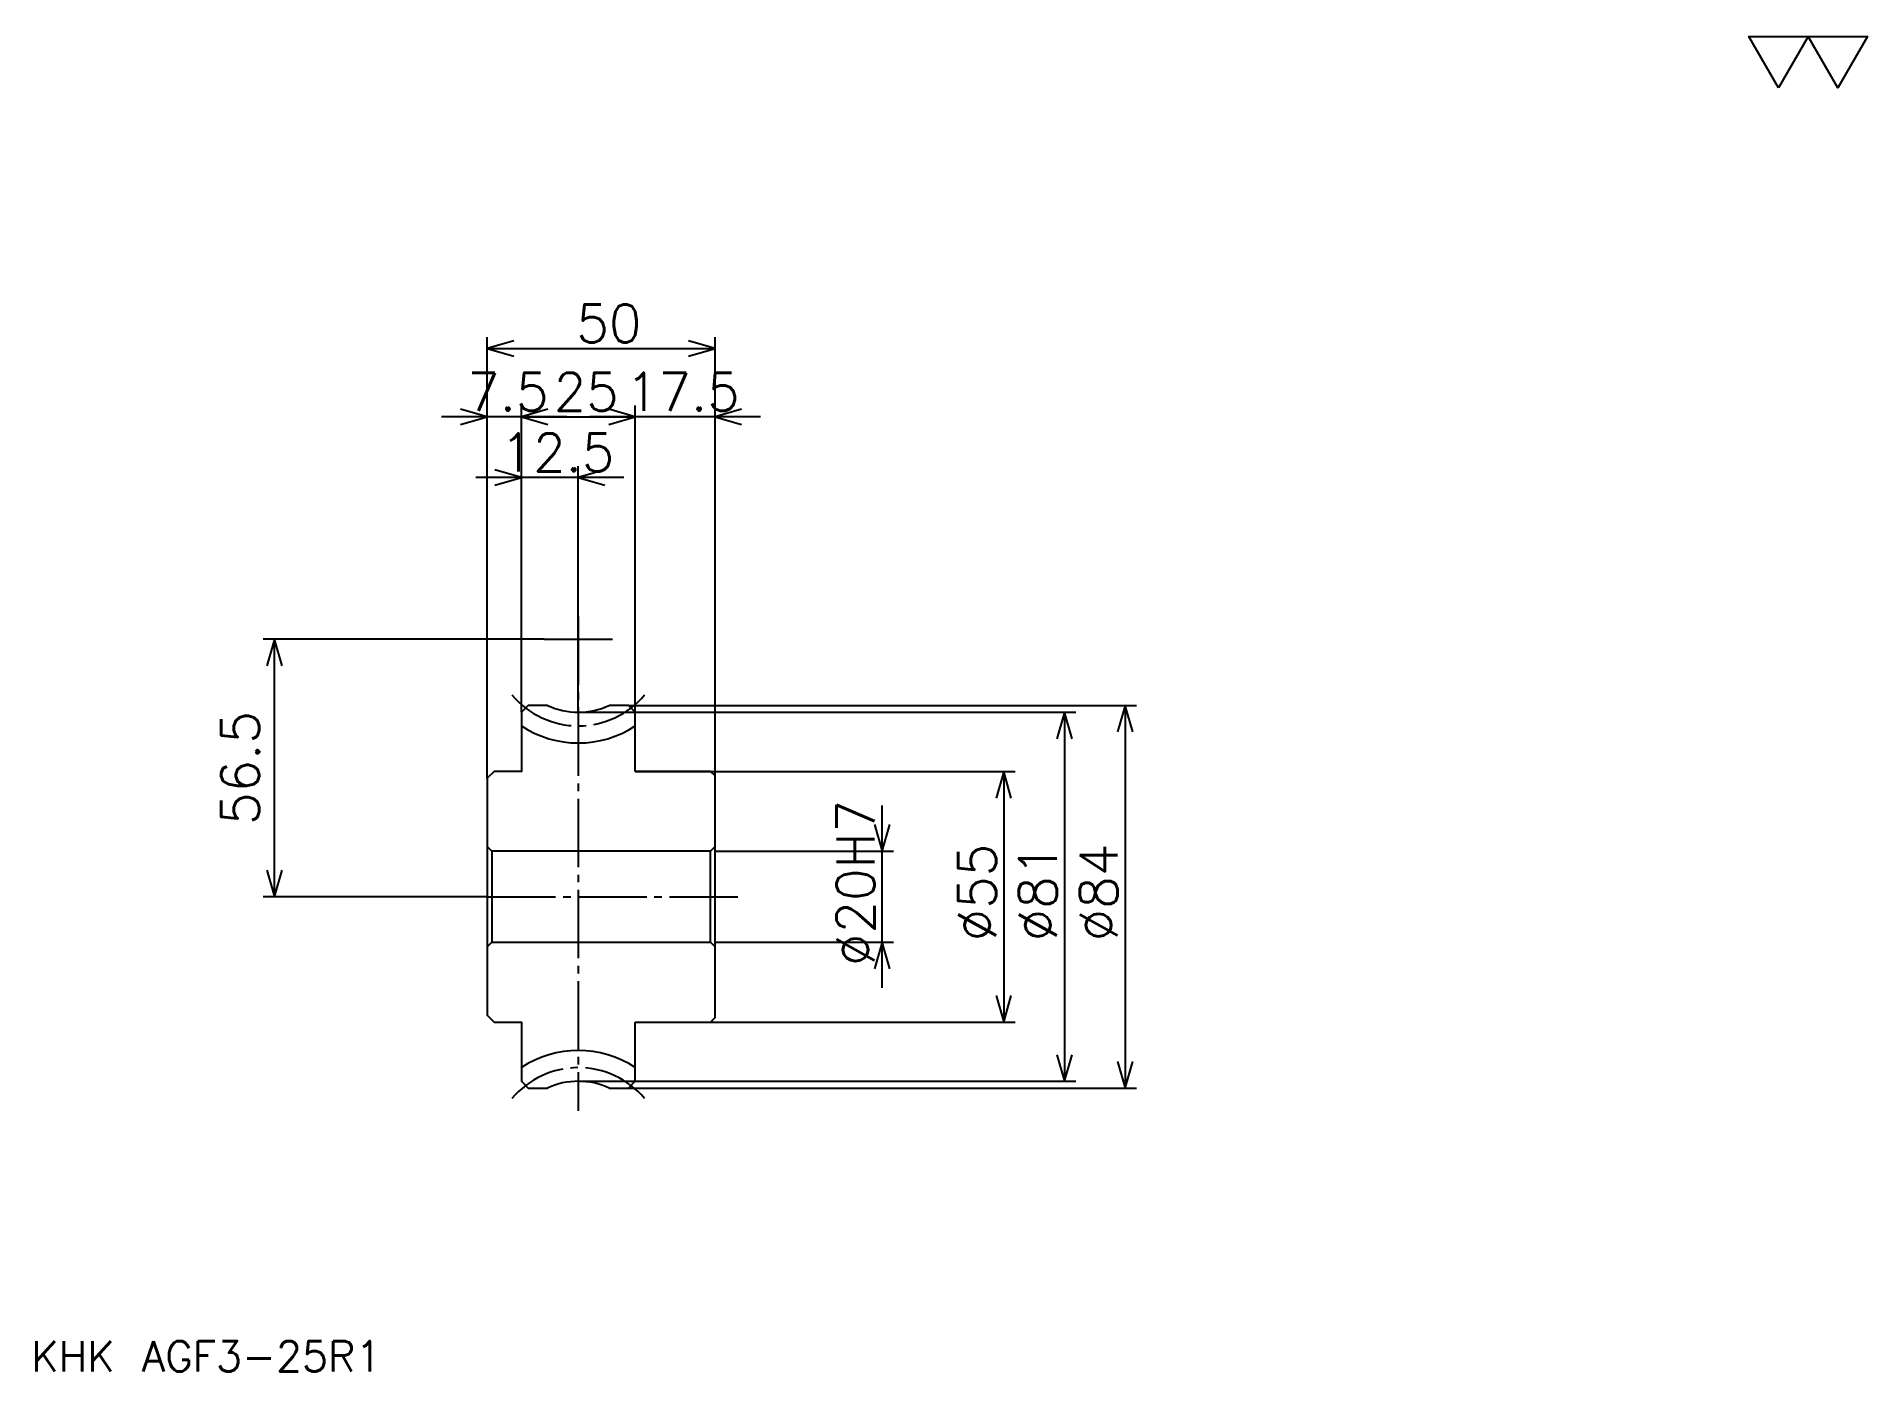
# Model space of a CAD drawing. Extents: x 18 to 420, y 18 to 311.
import ezdxf

# ---------------------------------------------------------------- set-up
doc = ezdxf.new("R2010")
doc.units = 0
doc.linetypes.add('DASHDOT', pattern=[20.000001, 15, -1.666667, 1.666667, -1.666667])
doc.layers.get('0').update_dxf_attribs({"linetype": 'CONTINUOUS'})
doc.layers.add('DASHDOT', color=6, linetype='DASHDOT')
doc.styles.add('KANJI', font='TXT', dxfattribs={"bigfont": 'BIGFONT'})

msp = doc.modelspace()

# ---------------------------------------------------------------- linework, layer by layer
at = {"color": 5}
for p, q in [((116.666672, 164.5), (116.666672, 245.333344)), ((166.666672, 150), (166.666672, 245.333344)), ((116.666672, 242.833344), (166.666672, 242.833344)), ((124.166672, 164.5), (124.166672, 230.333328)), ((149.166672, 164.5), (149.166672, 230.333328)), ((134.166672, 227.833328), (106.666672, 227.833328)), ((124.166672, 227.833328), (149.166672, 227.833328)), ((176.666672, 227.833328), (139.166672, 227.833328)), ((136.666672, 163), (136.666672, 217)), ((146.666672, 214.5), (114.166672, 214.5)), ((129.166672, 179), (67.5, 179)), ((70, 122.5), (70, 179)), ((116.666672, 148.5), (116.666672, 164.5)), ((124.166672, 163), (124.166672, 164.5)), ((136.666672, 163), (166.666672, 163)), ((147.666672, 164.5), (166.666672, 164.5)), ((149.166672, 163), (149.166672, 164.5)), ((166.666672, 164.5), (259.166687, 164.5)), ((166.666672, 149), (166.666672, 164.5)), ((166.666672, 163), (245.833328, 163)), ((243.333344, 163), (243.333344, 82)), ((256.666687, 164.5), (256.666687, 80.5)), ((149.166672, 150), (166.666672, 150)), ((166.666672, 150), (232.5, 150)), ((230, 150), (230, 95)), ((203.333344, 102.5), (203.333344, 142.5)), ((166.666672, 132.5), (205.833344, 132.5)), ((116.666672, 122.5), (67.5, 122.5)), ((166.666672, 112.5), (205.833344, 112.5)), ((149.166672, 95), (166.666672, 95)), ((166.666672, 95), (232.5, 95)), ((136.666672, 82), (166.666672, 82)), ((147.666672, 80.5), (166.666672, 80.5)), ((166.666672, 82), (245.833328, 82)), ((166.666672, 80.5), (259.166687, 80.5))]:
    msp.add_line(p, q, dxfattribs=at)
at = {"color": 4}
for p, q in [((166.666672, 133.5), (165.666672, 132.5)), ((116.666672, 111.5), (117.666672, 112.5)), ((166.666672, 111.5), (165.666672, 112.5))]:
    msp.add_line(p, q, dxfattribs=at)
at = {"color": 7}
msp.add_lwpolyline([(400, 300), (393.5, 311.266663), (419.5, 311.266663), (413, 300), (406.5, 311.266663), (400, 300)], dxfattribs=at)
at = {"color": 5}
for points in [[(122.500008, 244.5), (116.666672, 242.833344), (122.500008, 241.166672)], [(160.833344, 241.166672), (166.666672, 242.833344), (160.833344, 244.5)], [(110.833336, 226.166656), (116.666672, 227.833328), (110.833336, 229.5)], [(130, 229.5), (124.166672, 227.833328), (130, 226.166656)], [(130, 229.5), (124.166672, 227.833328), (130, 226.166656)], [(143.333344, 226.166656), (149.166672, 227.833328), (143.333344, 229.5)], [(143.333344, 226.166656), (149.166672, 227.833328), (143.333344, 229.5)], [(172.5, 229.5), (166.666672, 227.833328), (172.5, 226.166656)], [(118.333336, 212.833344), (124.166672, 214.5), (118.333336, 216.166656)], [(142.5, 216.166656), (136.666672, 214.5), (142.5, 212.833344)], [(71.666672, 173.166672), (70, 179), (68.333336, 173.166672)], [(245, 157.166672), (243.333344, 163), (241.666672, 157.166672)], [(258.333344, 158.666672), (256.666687, 164.5), (255, 158.666672)], [(231.666656, 144.166672), (230, 150), (228.333344, 144.166672)], [(201.666687, 138.333328), (203.333344, 132.5), (205, 138.333328)], [(68.333336, 128.333328), (70, 122.5), (71.666672, 128.333328)], [(205, 106.666664), (203.333344, 112.5), (201.666687, 106.666664)], [(228.333344, 100.833336), (230, 95), (231.666656, 100.833336)], [(241.666672, 87.833328), (243.333344, 82), (245, 87.833328)], [(255, 86.333328), (256.666687, 80.5), (258.333344, 86.333328)]]:
    msp.add_lwpolyline(points, dxfattribs=at)
at = {"color": 4}
for points in [[(129.902802, 164.5), (125.666672, 164.5), (124.166672, 163), (124.166672, 150), (118.166672, 150), (116.666672, 148.5), (116.666672, 111.5)], [(149.166672, 150), (149.166672, 163), (147.666672, 164.5), (143.430542, 164.5)], [(149.166672, 95), (165.666672, 95), (166.666672, 96), (166.666672, 149), (165.666672, 150), (149.166672, 150)], [(116.666672, 133.5), (117.666672, 132.5), (117.666672, 112.5), (165.666672, 112.5), (165.666672, 132.5), (117.666672, 132.5)], [(116.666672, 111.5), (116.666672, 96.5), (118.166672, 95), (124.166672, 95), (124.166672, 82), (125.666672, 80.5), (129.902802, 80.5)], [(143.430542, 80.5), (147.666672, 80.5), (149.166672, 82), (149.166672, 95)]]:
    msp.add_lwpolyline(points, dxfattribs=at)
for centre, radius, start, end in [((136.666672, 179), 16, 244.99216597, 295.00783159), ((136.666672, 179), 22.75, 236.67067185, 303.32932815), ((136.666672, 66), 22.75, 56.67067185, 123.32932815), ((136.666672, 66), 16, 64.99216841, 115.00783403)]:
    msp.add_arc(centre, radius, start, end, dxfattribs=at)
at = {"layer": 'DASHDOT', "color": 7}
for p, q in [((136.666672, 184), (136.666672, 75.5)), ((129.166672, 179), (144.166672, 179)), ((116.666672, 122.5), (171.666672, 122.5))]:
    msp.add_line(p, q, dxfattribs=at)
for centre, start, end in [((136.666672, 179), 219.99999848, 320.00000152), ((136.666672, 66), 39.99999848, 140.00000152)]:
    msp.add_arc(centre, 19, start, end, dxfattribs=at)

# ---------------------------------------------------------------- texts
at = {"color": 7, "style": 'KANJI'}
for s, height, p in [('50', 8.333333, (136.25, 244.166672)), ('7.5', 8.333333, (112.291672, 229.166656)), ('25', 8.333333, (131.25, 229.166656)), ('17.5', 8.333333, (147.083344, 229.166656)), ('12.5', 8.333333, (119.583336, 215.833344)), ('KHK AGF3-25R1', 6.666667, (16.666666, 18.333334))]:
    msp.add_text(s, height=height, dxfattribs=at).set_placement(p)
for s, p in [('56.5', (66.666672, 138.25)), ('%%c20H7', (201.666687, 107.291664)), ('%%c55', (228.333344, 112.708328)), ('%%c84', (255, 112.708328)), ('%%c81', (241.666672, 112.708328))]:
    msp.add_text(s, height=8.333333, rotation=90, dxfattribs=at).set_placement(p)

doc.saveas('drawing.dxf')
